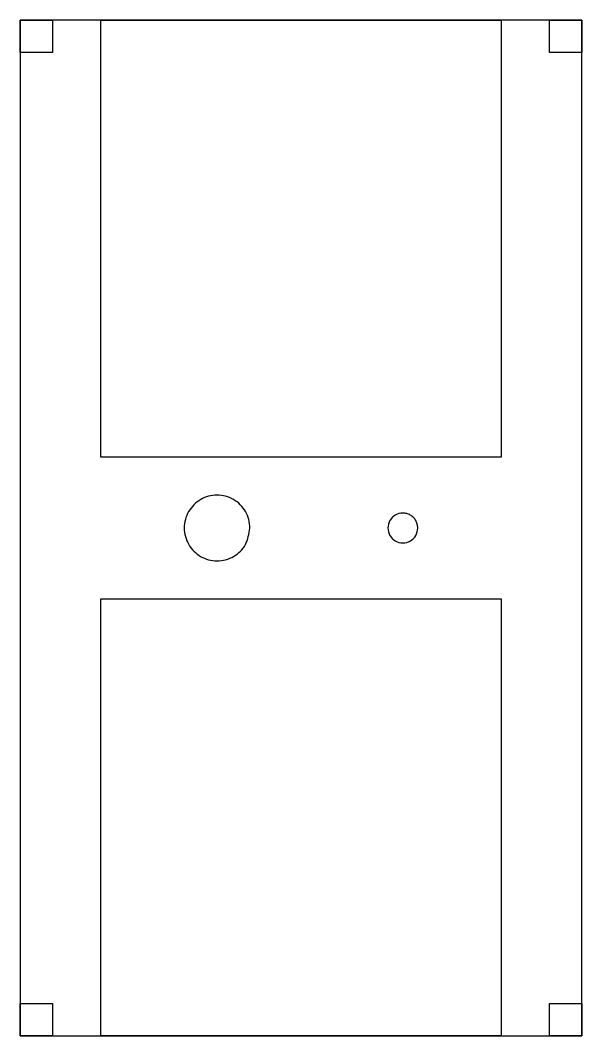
# Model space of a CAD drawing. Extents: x 0 to 140, y 0 to 253.
import ezdxf

# ---------------------------------------------------------------- set-up
doc = ezdxf.new("R2010")
doc.units = 0
doc.layers.add('Layer_1', color=7, linetype='CONTINUOUS')

msp = doc.modelspace()

# ---------------------------------------------------------------- linework, layer by layer
at = {"layer": 'Layer_1', "color": 7}
for points in [[(0.0665, 253.06651), (8.0665, 253.06651), (8.0665, 245.06651), (0.0665, 245.06651)], [(8.066501, 253.06651), (0.066501, 253.06654), (0.066501, 245.06651), (0.066501, 8.06651), (0.066501, 0.06654), (8.066501, 0.06651), (132.066501, 0.06651), (140.066501, 0.06657), (140.066501, 8.06651), (140.066501, 245.06651), (140.066491, 253.06657), (132.066501, 253.06651)], [(20.128666, 144.19084), (20.128666, 253.06651), (120.004331, 253.06651), (120.004331, 144.19084)], [(132.066501, 253.06651), (140.066501, 253.06651), (140.066501, 245.06651), (132.066501, 245.06651)], [(57.31587, 126.566535)], [(99.18111, 126.566535)], [(20.128666, 0.06651), (20.128666, 108.94218), (120.004331, 108.94218), (120.004331, 0.06651)], [(0.0665, 8.0665), (8.0665, 8.0665), (8.0665, 0.0665), (0.0665, 0.0665)], [(132.066501, 8.0665), (140.066501, 8.0665), (140.066501, 0.0665), (132.066501, 0.0665)]]:
    msp.add_lwpolyline(points, close=True, dxfattribs=at)
for points, knots in [([(57.31587, 126.566535), (57.090986, 125.124181), (56.647889, 122.282251), (53.39053, 119.153621), (49.141303, 117.993997), (44.847979, 119.154555), (41.720297, 122.278603), (40.759895, 125.857482), (41.140754, 128.707644), (41.966644, 130.704547), (43.281545, 132.418846), (44.996108, 133.733629), (46.991841, 134.560255), (49.133844, 134.84305), (51.276061, 134.56026), (53.271155, 133.733612), (54.988078, 132.418915), (56.294195, 130.704294), (57.152692, 128.708587), (57.261327, 127.282527), (57.31587, 126.566535)], [0, 0, 0, 0, 4.278025, 8.429166, 12.707191, 16.985215, 21.136355, 25.414379, 27.556219, 29.680333, 31.822172, 33.964012, 36.088126, 38.229965, 40.371805, 42.49592, 44.63776, 46.7796, 48.903715, 51.045555, 51.045555, 51.045555, 51.045555]), ([(99.18111, 126.566535), (99.07889, 125.910922), (98.877484, 124.619141), (97.396851, 123.196997), (95.465435, 122.670052), (93.513737, 123.197004), (92.092759, 124.619134), (91.565348, 126.566575), (92.092952, 128.513789), (93.512965, 129.936596), (95.13969, 130.372865), (96.43531, 130.199785), (97.342718, 129.824373), (98.122991, 129.226692), (98.716721, 128.447342), (99.106937, 127.540195), (99.156317, 126.891986), (99.18111, 126.566535)], [0, 0, 0, 0, 1.944558, 3.83144, 5.775998, 7.720552, 9.607431, 11.551986, 13.496543, 15.383426, 17.327983, 18.301548, 19.267056, 20.240621, 21.214185, 22.179693, 23.153258, 23.153258, 23.153258, 23.153258])]:
    msp.add_open_spline(points, degree=3, knots=knots, dxfattribs=at)

doc.saveas('drawing.dxf')
